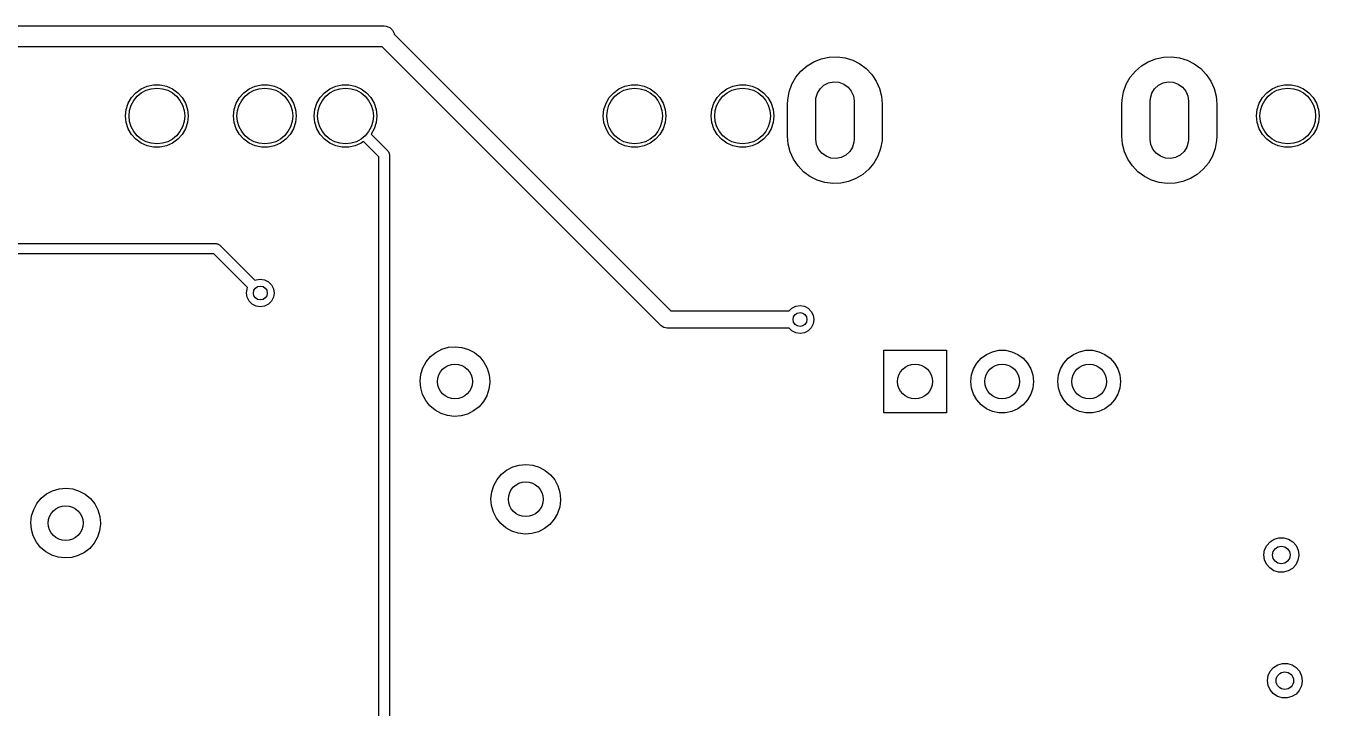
# Model space of a CAD drawing. Extents: x 74 to 207, y -143 to -33.
# Drawn here: x 139.57 to 176.7, y -52.55 to -32.97 of the extents above; entities that cross this region are included whole.
import ezdxf

# ---------------------------------------------------------------- set-up
doc = ezdxf.new("R2010")
doc.units = 0
doc.layers.add('BLACK', color=7, linetype='CONTINUOUS')

msp = doc.modelspace()

# ---------------------------------------------------------------- linework, layer by layer
at = {"layer": 'BLACK', "linetype": 'CONTINUOUS'}
for p, q in [((123.985, -32.974), (149.86, -32.974)), ((149.86, -32.974), (149.918, -32.9797)), ((149.918, -32.9797), (150.02, -33.0204)), ((150.02, -33.0204), (150.101, -33.0951)), ((150.101, -33.0951), (150.149, -33.1938)), ((150.149, -33.1938), (150.151, -33.211)), ((150.151, -33.211), (158.092, -41.152)), ((149.806, -33.574), (124.109, -33.574)), ((157.811, -41.5788), (149.806, -33.574)), ((161.825, -34.2719), (161.999, -34.1211)), ((161.999, -34.1211), (162.195, -34.0018)), ((162.195, -34.0018), (162.409, -33.9174)), ((162.409, -33.9174), (162.634, -33.8701)), ((162.634, -33.8701), (162.864, -33.8615)), ((162.864, -33.8615), (163.092, -33.8917)), ((163.092, -33.8917), (163.312, -33.9599)), ((163.312, -33.9599), (163.517, -34.0641)), ((163.517, -34.0641), (163.701, -34.2014)), ((171.425, -34.2719), (171.599, -34.1211)), ((171.599, -34.1211), (171.795, -34.0018)), ((171.795, -34.0018), (172.009, -33.9174)), ((172.009, -33.9174), (172.234, -33.8701)), ((172.234, -33.8701), (172.464, -33.8615)), ((172.464, -33.8615), (172.692, -33.8917)), ((172.692, -33.8917), (172.912, -33.9599)), ((172.912, -33.9599), (173.117, -34.0641)), ((173.117, -34.0641), (173.301, -34.2014)), ((161.565, -34.6495), (161.679, -34.4497)), ((161.679, -34.4497), (161.825, -34.2719)), ((163.701, -34.2014), (163.86, -34.3678)), ((163.86, -34.3678), (163.988, -34.5586)), ((171.165, -34.6495), (171.279, -34.4497)), ((171.279, -34.4497), (171.425, -34.2719)), ((173.301, -34.2014), (173.46, -34.3678)), ((173.46, -34.3678), (173.588, -34.5586)), ((142.606, -35.031), (142.732, -34.8912)), ((142.732, -34.8912), (142.884, -34.7806)), ((142.884, -34.7806), (143.056, -34.704)), ((143.056, -34.704), (143.24, -34.6649)), ((143.24, -34.6649), (143.428, -34.6649)), ((143.428, -34.6649), (143.612, -34.704)), ((143.612, -34.704), (143.784, -34.7806)), ((143.784, -34.7806), (143.936, -34.8912)), ((143.936, -34.8912), (144.062, -35.031)), ((145.706, -35.031), (145.832, -34.8912)), ((145.832, -34.8912), (145.984, -34.7806)), ((145.984, -34.7806), (146.156, -34.704)), ((146.156, -34.704), (146.34, -34.6649)), ((146.34, -34.6649), (146.528, -34.6649)), ((146.528, -34.6649), (146.712, -34.704)), ((146.712, -34.704), (146.884, -34.7806)), ((146.884, -34.7806), (147.036, -34.8912)), ((147.036, -34.8912), (147.162, -35.031)), ((148.022, -35.031), (148.148, -34.8912)), ((148.148, -34.8912), (148.3, -34.7806)), ((148.3, -34.7806), (148.472, -34.704)), ((148.472, -34.704), (148.656, -34.6649)), ((148.656, -34.6649), (148.844, -34.6649)), ((148.844, -34.6649), (149.028, -34.704)), ((149.028, -34.704), (149.2, -34.7806)), ((149.2, -34.7806), (149.352, -34.8912)), ((149.352, -34.8912), (149.478, -35.031)), ((156.322, -35.031), (156.448, -34.8912)), ((156.448, -34.8912), (156.6, -34.7806)), ((156.6, -34.7806), (156.772, -34.704)), ((156.772, -34.704), (156.956, -34.6649)), ((156.956, -34.6649), (157.144, -34.6649)), ((157.144, -34.6649), (157.328, -34.704)), ((157.328, -34.704), (157.5, -34.7806)), ((157.5, -34.7806), (157.652, -34.8912)), ((157.652, -34.8912), (157.778, -35.031)), ((159.422, -35.031), (159.548, -34.8912)), ((159.548, -34.8912), (159.7, -34.7806)), ((159.7, -34.7806), (159.872, -34.704)), ((159.872, -34.704), (160.056, -34.6649)), ((160.056, -34.6649), (160.244, -34.6649)), ((160.244, -34.6649), (160.428, -34.704)), ((160.428, -34.704), (160.6, -34.7806)), ((160.6, -34.7806), (160.752, -34.8912)), ((160.752, -34.8912), (160.878, -35.031)), ((161.446, -35.092), (161.487, -34.8657)), ((161.487, -34.8657), (161.565, -34.6495)), ((162.298, -34.9063), (162.376, -34.7794)), ((162.376, -34.7794), (162.486, -34.6784)), ((162.486, -34.6784), (162.619, -34.6106)), ((162.619, -34.6106), (162.765, -34.5811)), ((162.765, -34.5811), (162.914, -34.592)), ((162.914, -34.592), (163.055, -34.6426)), ((163.055, -34.6426), (163.177, -34.7291)), ((163.177, -34.7291), (163.27, -34.8451)), ((163.27, -34.8451), (163.33, -34.9821)), ((163.988, -34.5586), (164.083, -34.7683)), ((164.083, -34.7683), (164.141, -34.9909)), ((171.046, -35.092), (171.087, -34.8657)), ((171.087, -34.8657), (171.165, -34.6495)), ((171.898, -34.9063), (171.976, -34.7794)), ((171.976, -34.7794), (172.086, -34.6784)), ((172.086, -34.6784), (172.219, -34.6106)), ((172.219, -34.6106), (172.365, -34.5811)), ((172.365, -34.5811), (172.514, -34.592)), ((172.514, -34.592), (172.655, -34.6426)), ((172.655, -34.6426), (172.777, -34.7291)), ((172.777, -34.7291), (172.87, -34.8451)), ((172.87, -34.8451), (172.93, -34.9821)), ((173.588, -34.5586), (173.683, -34.7683)), ((173.683, -34.7683), (173.741, -34.9909)), ((175.073, -35.031), (175.199, -34.8912)), ((175.199, -34.8912), (175.351, -34.7806)), ((175.351, -34.7806), (175.523, -34.704)), ((175.523, -34.704), (175.707, -34.6649)), ((175.707, -34.6649), (175.895, -34.6649)), ((175.895, -34.6649), (176.079, -34.704)), ((176.079, -34.704), (176.251, -34.7806)), ((176.251, -34.7806), (176.403, -34.8912)), ((176.403, -34.8912), (176.529, -35.031)), ((142.454, -35.3729), (142.512, -35.1939)), ((142.512, -35.1939), (142.606, -35.031)), ((144.062, -35.031), (144.156, -35.1939)), ((144.156, -35.1939), (144.214, -35.3729)), ((145.554, -35.3729), (145.612, -35.1939)), ((145.612, -35.1939), (145.706, -35.031)), ((147.162, -35.031), (147.256, -35.1939)), ((147.256, -35.1939), (147.314, -35.3729)), ((147.87, -35.3729), (147.928, -35.1939)), ((147.928, -35.1939), (148.022, -35.031)), ((149.478, -35.031), (149.572, -35.1939)), ((149.572, -35.1939), (149.63, -35.3729)), ((156.17, -35.3729), (156.228, -35.1939)), ((156.228, -35.1939), (156.322, -35.031)), ((157.778, -35.031), (157.872, -35.1939)), ((157.872, -35.1939), (157.93, -35.3729)), ((159.27, -35.3729), (159.328, -35.1939)), ((159.328, -35.1939), (159.422, -35.031)), ((160.878, -35.031), (160.972, -35.1939)), ((160.972, -35.1939), (161.03, -35.3729)), ((161.44, -35.22), (161.446, -35.092)), ((161.44, -36.14), (161.44, -35.22)), ((162.25, -35.13), (162.256, -35.0497)), ((162.25, -36.23), (162.25, -35.13)), ((162.256, -35.0497), (162.298, -34.9063)), ((163.33, -34.9821), (163.35, -35.13)), ((163.35, -35.13), (163.35, -36.23)), ((164.141, -34.9909), (164.16, -35.22)), ((164.16, -35.22), (164.16, -36.14)), ((171.04, -35.22), (171.046, -35.092)), ((171.04, -36.14), (171.04, -35.22)), ((171.85, -35.13), (171.856, -35.0497)), ((171.85, -36.23), (171.85, -35.13)), ((171.856, -35.0497), (171.898, -34.9063)), ((172.93, -34.9821), (172.95, -35.13)), ((172.95, -35.13), (172.95, -36.23)), ((173.741, -34.9909), (173.76, -35.22)), ((173.76, -35.22), (173.76, -36.14)), ((174.921, -35.3729), (174.979, -35.1939)), ((174.979, -35.1939), (175.073, -35.031)), ((176.529, -35.031), (176.623, -35.1939)), ((176.623, -35.1939), (176.681, -35.3729)), ((142.434, -35.56), (142.454, -35.3729)), ((142.454, -35.7471), (142.434, -35.56)), ((144.214, -35.3729), (144.234, -35.56)), ((144.234, -35.56), (144.214, -35.7471)), ((145.534, -35.56), (145.554, -35.3729)), ((145.554, -35.7471), (145.534, -35.56)), ((147.314, -35.3729), (147.334, -35.56)), ((147.334, -35.56), (147.314, -35.7471)), ((147.85, -35.56), (147.87, -35.3729)), ((147.87, -35.7471), (147.85, -35.56)), ((149.63, -35.3729), (149.65, -35.56)), ((149.65, -35.56), (149.63, -35.7471)), ((156.15, -35.56), (156.17, -35.3729)), ((156.17, -35.7471), (156.15, -35.56)), ((157.93, -35.3729), (157.95, -35.56)), ((157.95, -35.56), (157.93, -35.7471)), ((159.25, -35.56), (159.27, -35.3729)), ((159.27, -35.7471), (159.25, -35.56)), ((161.03, -35.3729), (161.05, -35.56)), ((161.05, -35.56), (161.03, -35.7471)), ((174.901, -35.56), (174.921, -35.3729)), ((174.921, -35.7471), (174.901, -35.56)), ((176.681, -35.3729), (176.701, -35.56)), ((176.701, -35.56), (176.681, -35.7471)), ((142.512, -35.9261), (142.454, -35.7471)), ((142.606, -36.089), (142.512, -35.9261)), ((144.156, -35.9261), (144.062, -36.089)), ((144.214, -35.7471), (144.156, -35.9261)), ((145.612, -35.9261), (145.554, -35.7471)), ((145.706, -36.089), (145.612, -35.9261)), ((147.256, -35.9261), (147.162, -36.089)), ((147.314, -35.7471), (147.256, -35.9261)), ((147.928, -35.9261), (147.87, -35.7471)), ((148.022, -36.089), (147.928, -35.9261)), ((149.572, -35.9261), (149.483, -36.0808)), ((149.63, -35.7471), (149.572, -35.9261)), ((156.228, -35.9261), (156.17, -35.7471)), ((156.322, -36.089), (156.228, -35.9261)), ((157.872, -35.9261), (157.778, -36.089)), ((157.93, -35.7471), (157.872, -35.9261)), ((159.328, -35.9261), (159.27, -35.7471)), ((159.422, -36.089), (159.328, -35.9261)), ((160.972, -35.9261), (160.878, -36.089)), ((161.03, -35.7471), (160.972, -35.9261)), ((174.979, -35.9261), (174.921, -35.7471)), ((175.073, -36.089), (174.979, -35.9261)), ((176.623, -35.9261), (176.529, -36.089)), ((176.681, -35.7471), (176.623, -35.9261)), ((142.732, -36.2288), (142.606, -36.089)), ((142.884, -36.3394), (142.732, -36.2288)), ((143.056, -36.416), (142.884, -36.3394)), ((143.784, -36.3394), (143.612, -36.416)), ((143.936, -36.2288), (143.784, -36.3394)), ((144.062, -36.089), (143.936, -36.2288)), ((145.832, -36.2288), (145.706, -36.089)), ((145.984, -36.3394), (145.832, -36.2288)), ((146.156, -36.416), (145.984, -36.3394)), ((146.884, -36.3394), (146.712, -36.416)), ((147.036, -36.2288), (146.884, -36.3394)), ((147.162, -36.089), (147.036, -36.2288)), ((148.148, -36.2288), (148.022, -36.089)), ((148.3, -36.3394), (148.148, -36.2288)), ((148.472, -36.416), (148.3, -36.3394)), ((149.2, -36.3394), (149.028, -36.416)), ((149.268, -36.2901), (149.2, -36.3394)), ((149.71, -36.7321), (149.268, -36.2901)), ((149.483, -36.0808), (149.966, -36.5639)), ((156.448, -36.2288), (156.322, -36.089)), ((156.6, -36.3394), (156.448, -36.2288)), ((156.772, -36.416), (156.6, -36.3394)), ((157.5, -36.3394), (157.328, -36.416)), ((157.652, -36.2288), (157.5, -36.3394)), ((157.778, -36.089), (157.652, -36.2288)), ((159.548, -36.2288), (159.422, -36.089)), ((159.7, -36.3394), (159.548, -36.2288)), ((159.872, -36.416), (159.7, -36.3394)), ((160.6, -36.3394), (160.428, -36.416)), ((160.752, -36.2288), (160.6, -36.3394)), ((160.878, -36.089), (160.752, -36.2288)), ((161.459, -36.3691), (161.44, -36.14)), ((161.517, -36.5917), (161.459, -36.3691)), ((162.27, -36.3779), (162.25, -36.23)), ((162.33, -36.5149), (162.27, -36.3779)), ((163.344, -36.3103), (163.302, -36.4537)), ((163.35, -36.23), (163.344, -36.3103)), ((164.154, -36.268), (164.113, -36.4943)), ((164.16, -36.14), (164.154, -36.268)), ((171.059, -36.3691), (171.04, -36.14)), ((171.117, -36.5917), (171.059, -36.3691)), ((171.87, -36.3779), (171.85, -36.23)), ((171.93, -36.5149), (171.87, -36.3779)), ((172.944, -36.3103), (172.902, -36.4537)), ((172.95, -36.23), (172.944, -36.3103)), ((173.754, -36.268), (173.713, -36.4943)), ((173.76, -36.14), (173.754, -36.268)), ((175.199, -36.2288), (175.073, -36.089)), ((175.351, -36.3394), (175.199, -36.2288)), ((175.523, -36.416), (175.351, -36.3394)), ((176.251, -36.3394), (176.079, -36.416)), ((176.403, -36.2288), (176.251, -36.3394)), ((176.529, -36.089), (176.403, -36.2288)), ((143.24, -36.4551), (143.056, -36.416)), ((143.428, -36.4551), (143.24, -36.4551)), ((143.612, -36.416), (143.428, -36.4551)), ((146.34, -36.4551), (146.156, -36.416)), ((146.528, -36.4551), (146.34, -36.4551)), ((146.712, -36.416), (146.528, -36.4551)), ((148.656, -36.4551), (148.472, -36.416)), ((148.844, -36.4551), (148.656, -36.4551)), ((149.028, -36.416), (148.844, -36.4551)), ((149.71, -56.896), (149.71, -36.7321)), ((149.966, -36.5639), (149.976, -36.581)), ((149.976, -36.581), (149.99, -36.595)), ((149.99, -36.595), (149.995, -36.6141)), ((149.995, -36.6141), (150.005, -36.6312)), ((150.005, -36.6312), (150.005, -36.6509)), ((150.005, -36.6509), (150.01, -36.67)), ((150.01, -36.67), (150.01, -56.8339)), ((156.956, -36.4551), (156.772, -36.416)), ((157.144, -36.4551), (156.956, -36.4551)), ((157.328, -36.416), (157.144, -36.4551)), ((160.056, -36.4551), (159.872, -36.416)), ((160.244, -36.4551), (160.056, -36.4551)), ((160.428, -36.416), (160.244, -36.4551)), ((161.612, -36.8014), (161.517, -36.5917)), ((162.423, -36.6309), (162.33, -36.5149)), ((162.545, -36.7174), (162.423, -36.6309)), ((162.686, -36.768), (162.545, -36.7174)), ((162.981, -36.7494), (162.835, -36.7789)), ((163.114, -36.6816), (162.981, -36.7494)), ((163.224, -36.5806), (163.114, -36.6816)), ((163.302, -36.4537), (163.224, -36.5806)), ((164.035, -36.7105), (163.921, -36.9103)), ((164.113, -36.4943), (164.035, -36.7105)), ((171.212, -36.8014), (171.117, -36.5917)), ((172.023, -36.6309), (171.93, -36.5149)), ((172.145, -36.7174), (172.023, -36.6309)), ((172.286, -36.768), (172.145, -36.7174)), ((172.581, -36.7494), (172.435, -36.7789)), ((172.714, -36.6816), (172.581, -36.7494)), ((172.824, -36.5806), (172.714, -36.6816)), ((172.902, -36.4537), (172.824, -36.5806)), ((173.635, -36.7105), (173.521, -36.9103)), ((173.713, -36.4943), (173.635, -36.7105)), ((175.707, -36.4551), (175.523, -36.416)), ((175.895, -36.4551), (175.707, -36.4551)), ((176.079, -36.416), (175.895, -36.4551)), ((161.74, -36.9922), (161.612, -36.8014)), ((161.899, -37.1586), (161.74, -36.9922)), ((162.835, -36.7789), (162.686, -36.768)), ((163.775, -37.0881), (163.601, -37.2389)), ((163.921, -36.9103), (163.775, -37.0881)), ((171.34, -36.9922), (171.212, -36.8014)), ((171.499, -37.1586), (171.34, -36.9922)), ((172.435, -36.7789), (172.286, -36.768)), ((173.375, -37.0881), (173.201, -37.2389)), ((173.521, -36.9103), (173.375, -37.0881)), ((162.083, -37.2959), (161.899, -37.1586)), ((162.288, -37.4001), (162.083, -37.2959)), ((162.508, -37.4683), (162.288, -37.4001)), ((162.736, -37.4985), (162.508, -37.4683)), ((162.966, -37.4899), (162.736, -37.4985)), ((163.191, -37.4426), (162.966, -37.4899)), ((163.405, -37.3582), (163.191, -37.4426)), ((163.601, -37.2389), (163.405, -37.3582)), ((171.683, -37.2959), (171.499, -37.1586)), ((171.888, -37.4001), (171.683, -37.2959)), ((172.108, -37.4683), (171.888, -37.4001)), ((172.336, -37.4985), (172.108, -37.4683)), ((172.566, -37.4899), (172.336, -37.4985)), ((172.791, -37.4426), (172.566, -37.4899)), ((173.005, -37.3582), (172.791, -37.4426)), ((173.201, -37.2389), (173.005, -37.3582)), ((106.426, -39.22), (145.034, -39.22)), ((145.034, -39.22), (145.053, -39.2251)), ((145.053, -39.2251), (145.073, -39.2251)), ((145.073, -39.2251), (145.09, -39.235)), ((145.09, -39.235), (145.109, -39.2401)), ((145.109, -39.2401), (145.123, -39.2541)), ((145.123, -39.2541), (145.14, -39.2639)), ((145.14, -39.2639), (146.151, -40.2747)), ((144.972, -39.52), (106.488, -39.52)), ((145.939, -40.4868), (144.972, -39.52)), ((146.151, -40.2747), (146.18, -40.2596)), ((146.18, -40.2596), (146.304, -40.24)), ((146.304, -40.24), (146.428, -40.2596)), ((146.428, -40.2596), (146.539, -40.3164)), ((146.539, -40.3164), (146.628, -40.4049)), ((146.628, -40.4049), (146.684, -40.5164)), ((145.904, -40.64), (145.924, -40.5164)), ((145.924, -40.7636), (145.904, -40.64)), ((145.924, -40.5164), (145.939, -40.4868)), ((145.98, -40.8751), (145.924, -40.7636)), ((146.684, -40.7636), (146.628, -40.8751)), ((146.684, -40.5164), (146.704, -40.64)), ((146.704, -40.64), (146.684, -40.7636)), ((146.069, -40.9636), (145.98, -40.8751)), ((146.18, -41.0204), (146.069, -40.9636)), ((146.304, -41.04), (146.18, -41.0204)), ((146.428, -41.0204), (146.304, -41.04)), ((146.539, -40.9636), (146.428, -41.0204)), ((146.628, -40.8751), (146.539, -40.9636)), ((158.092, -41.152), (161.489, -41.152)), ((161.489, -41.152), (161.563, -41.0784)), ((161.563, -41.0784), (161.674, -41.0216)), ((161.674, -41.0216), (161.798, -41.002)), ((161.798, -41.002), (161.922, -41.0216)), ((161.922, -41.0216), (162.033, -41.0784)), ((162.033, -41.0784), (162.122, -41.1669)), ((162.122, -41.1669), (162.178, -41.2784)), ((157.892, -41.633), (157.811, -41.5788)), ((162.178, -41.5256), (162.122, -41.6371)), ((162.178, -41.2784), (162.198, -41.402)), ((162.198, -41.402), (162.178, -41.5256)), ((157.988, -41.652), (157.892, -41.633)), ((161.489, -41.652), (157.988, -41.652)), ((157.988, -41.652), (157.988, -41.652)), ((161.563, -41.7256), (161.489, -41.652)), ((161.674, -41.7824), (161.563, -41.7256)), ((161.798, -41.802), (161.674, -41.7824)), ((161.922, -41.7824), (161.798, -41.802)), ((162.033, -41.7256), (161.922, -41.7824)), ((162.122, -41.6371), (162.033, -41.7256)), ((151.344, -42.3432), (151.517, -42.2528)), ((151.517, -42.2528), (151.705, -42.1977)), ((151.705, -42.1977), (151.899, -42.18)), ((151.899, -42.18), (152.093, -42.2004)), ((152.093, -42.2004), (152.28, -42.2581)), ((152.28, -42.2581), (152.451, -42.351)), ((164.2, -44.08), (164.2, -42.28)), ((164.2, -42.28), (166, -42.28)), ((166, -42.28), (166, -44.08)), ((167.15, -42.4006), (167.322, -42.324)), ((167.322, -42.324), (167.506, -42.2849)), ((167.506, -42.2849), (167.694, -42.2849)), ((167.694, -42.2849), (167.878, -42.324)), ((167.878, -42.324), (168.05, -42.4006)), ((169.65, -42.4006), (169.822, -42.324)), ((169.822, -42.324), (170.006, -42.2849)), ((170.006, -42.2849), (170.194, -42.2849)), ((170.194, -42.2849), (170.378, -42.324)), ((170.378, -42.324), (170.55, -42.4006)), ((150.973, -42.7861), (151.067, -42.615)), ((151.067, -42.615), (151.192, -42.4655)), ((151.192, -42.4655), (151.344, -42.3432)), ((152.451, -42.351), (152.602, -42.4754)), ((152.602, -42.4754), (152.725, -42.6266)), ((152.725, -42.6266), (152.817, -42.7989)), ((166.778, -42.8139), (166.872, -42.651)), ((166.872, -42.651), (166.998, -42.5112)), ((166.998, -42.5112), (167.15, -42.4006)), ((168.05, -42.4006), (168.202, -42.5112)), ((168.202, -42.5112), (168.328, -42.651)), ((168.328, -42.651), (168.422, -42.8139)), ((169.278, -42.8139), (169.372, -42.651)), ((169.372, -42.651), (169.498, -42.5112)), ((169.498, -42.5112), (169.65, -42.4006)), ((170.55, -42.4006), (170.702, -42.5112)), ((170.702, -42.5112), (170.828, -42.651)), ((170.828, -42.651), (170.922, -42.8139)), ((150.892, -43.166), (150.914, -42.9721)), ((150.914, -42.9721), (150.973, -42.7861)), ((152.817, -42.7989), (152.873, -42.9858)), ((152.873, -42.9858), (152.892, -43.18)), ((166.7, -43.18), (166.72, -42.9929)), ((166.72, -42.9929), (166.778, -42.8139)), ((168.422, -42.8139), (168.48, -42.9929)), ((168.48, -42.9929), (168.5, -43.18)), ((169.2, -43.18), (169.22, -42.9929)), ((169.22, -42.9929), (169.278, -42.8139)), ((170.922, -42.8139), (170.98, -42.9929)), ((170.98, -42.9929), (171, -43.18)), ((150.908, -43.3605), (150.892, -43.166)), ((150.962, -43.5481), (150.908, -43.3605)), ((152.867, -43.4015), (152.806, -43.5867)), ((152.892, -43.2079), (152.867, -43.4015)), ((152.892, -43.18), (152.892, -43.2079)), ((166.72, -43.3671), (166.7, -43.18)), ((166.778, -43.5461), (166.72, -43.3671)), ((168.48, -43.3671), (168.422, -43.5461)), ((168.5, -43.18), (168.48, -43.3671)), ((169.22, -43.3671), (169.2, -43.18)), ((169.278, -43.5461), (169.22, -43.3671)), ((170.98, -43.3671), (170.922, -43.5461)), ((171, -43.18), (170.98, -43.3671)), ((151.051, -43.7217), (150.962, -43.5481)), ((151.173, -43.8747), (151.051, -43.7217)), ((152.709, -43.7564), (152.582, -43.9042)), ((152.806, -43.5867), (152.709, -43.7564)), ((166.872, -43.709), (166.778, -43.5461)), ((166.998, -43.8488), (166.872, -43.709)), ((168.328, -43.709), (168.202, -43.8488)), ((168.422, -43.5461), (168.328, -43.709)), ((169.372, -43.709), (169.278, -43.5461)), ((169.498, -43.8488), (169.372, -43.709)), ((170.828, -43.709), (170.702, -43.8488)), ((170.922, -43.5461), (170.828, -43.709)), ((151.321, -44.0011), (151.173, -43.8747)), ((151.492, -44.0964), (151.321, -44.0011)), ((151.677, -44.1567), (151.492, -44.0964)), ((151.871, -44.1798), (151.677, -44.1567)), ((152.066, -44.1648), (151.871, -44.1798)), ((152.254, -44.1123), (152.066, -44.1648)), ((152.428, -44.0243), (152.254, -44.1123)), ((152.582, -43.9042), (152.428, -44.0243)), ((166, -44.08), (164.2, -44.08)), ((167.15, -43.9594), (166.998, -43.8488)), ((167.322, -44.036), (167.15, -43.9594)), ((167.506, -44.0751), (167.322, -44.036)), ((167.694, -44.0751), (167.506, -44.0751)), ((167.878, -44.036), (167.694, -44.0751)), ((168.05, -43.9594), (167.878, -44.036)), ((168.202, -43.8488), (168.05, -43.9594)), ((169.65, -43.9594), (169.498, -43.8488)), ((169.822, -44.036), (169.65, -43.9594)), ((170.006, -44.0751), (169.822, -44.036)), ((170.194, -44.0751), (170.006, -44.0751)), ((170.378, -44.036), (170.194, -44.0751)), ((170.55, -43.9594), (170.378, -44.036)), ((170.702, -43.8488), (170.55, -43.9594)), ((153.376, -45.7214), (153.549, -45.631)), ((153.549, -45.631), (153.737, -45.5759)), ((153.737, -45.5759), (153.931, -45.5582)), ((153.931, -45.5582), (154.125, -45.5786)), ((154.125, -45.5786), (154.312, -45.6363)), ((154.312, -45.6363), (154.483, -45.7292)), ((153.005, -46.1643), (153.099, -45.9932)), ((153.099, -45.9932), (153.224, -45.8437)), ((153.224, -45.8437), (153.376, -45.7214)), ((154.483, -45.7292), (154.634, -45.8536)), ((154.634, -45.8536), (154.757, -46.0048)), ((154.757, -46.0048), (154.849, -46.1771)), ((140.016, -46.5295), (140.168, -46.4072)), ((140.168, -46.4072), (140.341, -46.3168)), ((140.341, -46.3168), (140.529, -46.2617)), ((140.529, -46.2617), (140.723, -46.244)), ((140.723, -46.244), (140.917, -46.2644)), ((140.917, -46.2644), (141.104, -46.3221)), ((141.104, -46.3221), (141.275, -46.415)), ((152.924, -46.5442), (152.946, -46.3503)), ((152.946, -46.3503), (153.005, -46.1643)), ((154.849, -46.1771), (154.905, -46.364)), ((154.905, -46.364), (154.924, -46.5582)), ((139.797, -46.8501), (139.891, -46.679)), ((139.891, -46.679), (140.016, -46.5295)), ((141.275, -46.415), (141.426, -46.5394)), ((141.426, -46.5394), (141.549, -46.6906)), ((141.549, -46.6906), (141.641, -46.8629)), ((152.94, -46.7387), (152.924, -46.5442)), ((152.994, -46.9263), (152.94, -46.7387)), ((154.899, -46.7797), (154.838, -46.9649)), ((154.924, -46.5861), (154.899, -46.7797)), ((154.924, -46.5582), (154.924, -46.5861)), ((139.716, -47.23), (139.738, -47.0361)), ((139.738, -47.0361), (139.797, -46.8501)), ((141.641, -46.8629), (141.697, -47.0498)), ((141.697, -47.0498), (141.716, -47.244)), ((153.083, -47.0999), (152.994, -46.9263)), ((153.205, -47.2529), (153.083, -47.0999)), ((154.741, -47.1346), (154.614, -47.2824)), ((154.838, -46.9649), (154.741, -47.1346)), ((139.732, -47.4245), (139.716, -47.23)), ((139.786, -47.6121), (139.732, -47.4245)), ((141.691, -47.4655), (141.63, -47.6507)), ((141.716, -47.2719), (141.691, -47.4655)), ((141.716, -47.244), (141.716, -47.2719)), ((153.353, -47.3793), (153.205, -47.2529)), ((153.524, -47.4746), (153.353, -47.3793)), ((153.709, -47.5349), (153.524, -47.4746)), ((154.286, -47.4905), (154.098, -47.543)), ((154.46, -47.4025), (154.286, -47.4905)), ((154.614, -47.2824), (154.46, -47.4025)), ((139.875, -47.7857), (139.786, -47.6121)), ((139.997, -47.9387), (139.875, -47.7857)), ((141.533, -47.8204), (141.406, -47.9682)), ((141.63, -47.6507), (141.533, -47.8204)), ((153.903, -47.558), (153.709, -47.5349)), ((154.098, -47.543), (153.903, -47.558)), ((175.137, -48.0122), (175.198, -47.8839)), ((175.198, -47.8839), (175.292, -47.7776)), ((175.292, -47.7776), (175.411, -47.702)), ((175.411, -47.702), (175.548, -47.663)), ((175.548, -47.663), (175.69, -47.6639)), ((175.69, -47.6639), (175.825, -47.7045)), ((175.825, -47.7045), (175.944, -47.7816)), ((175.944, -47.7816), (176.037, -47.889)), ((176.037, -47.889), (176.096, -48.0181)), ((140.145, -48.0651), (139.997, -47.9387)), ((140.316, -48.1604), (140.145, -48.0651)), ((140.501, -48.2207), (140.316, -48.1604)), ((140.695, -48.2438), (140.501, -48.2207)), ((140.89, -48.2288), (140.695, -48.2438)), ((141.078, -48.1763), (140.89, -48.2288)), ((141.252, -48.0883), (141.078, -48.1763)), ((141.406, -47.9682), (141.252, -48.0883)), ((175.116, -48.1523), (175.137, -48.0122)), ((175.134, -48.2929), (175.116, -48.1523)), ((176.115, -48.1706), (176.092, -48.3104)), ((176.096, -48.0181), (176.116, -48.1584)), ((176.116, -48.1584), (176.115, -48.1706)), ((175.191, -48.4226), (175.134, -48.2929)), ((175.282, -48.5311), (175.191, -48.4226)), ((175.4, -48.6097), (175.282, -48.5311)), ((175.536, -48.652), (175.4, -48.6097)), ((175.814, -48.6173), (175.677, -48.6546)), ((175.935, -48.5431), (175.814, -48.6173)), ((176.03, -48.438), (175.935, -48.5431)), ((176.092, -48.3104), (176.03, -48.438)), ((175.677, -48.6546), (175.536, -48.652)), ((175.239, -51.619), (175.299, -51.4907)), ((175.299, -51.4907), (175.393, -51.3844)), ((175.393, -51.3844), (175.513, -51.3088)), ((175.513, -51.3088), (175.649, -51.2698)), ((175.649, -51.2698), (175.791, -51.2707)), ((175.791, -51.2707), (175.927, -51.3113)), ((175.927, -51.3113), (176.046, -51.3884)), ((176.046, -51.3884), (176.138, -51.4958)), ((176.138, -51.4958), (176.197, -51.6249)), ((175.217, -51.7591), (175.239, -51.619)), ((175.236, -51.8997), (175.217, -51.7591)), ((175.293, -52.0294), (175.236, -51.8997)), ((176.194, -51.9172), (176.132, -52.0448)), ((176.217, -51.7774), (176.194, -51.9172)), ((176.197, -51.6249), (176.217, -51.7652)), ((176.217, -51.7652), (176.217, -51.7774)), ((175.384, -52.1379), (175.293, -52.0294)), ((175.502, -52.2165), (175.384, -52.1379)), ((175.637, -52.2588), (175.502, -52.2165)), ((175.779, -52.2614), (175.637, -52.2588)), ((175.916, -52.2241), (175.779, -52.2614)), ((176.037, -52.1499), (175.916, -52.2241)), ((176.132, -52.0448), (176.037, -52.1499))]:
    msp.add_line(p, q, dxfattribs=at)
at = {"layer": 'BLACK'}
for centre, radius in [((143.334, -35.56), 0.8), ((146.434, -35.56), 0.8), ((148.75, -35.56), 0.8), ((157.05, -35.56), 0.8), ((160.15, -35.56), 0.8), ((175.801, -35.56), 0.8), ((146.304, -40.64), 0.2), ((161.798, -41.402), 0.2), ((151.892, -43.18), 0.5), ((165.1, -43.18), 0.5), ((167.6, -43.18), 0.5), ((170.1, -43.18), 0.5), ((153.924, -46.5582), 0.5), ((140.716, -47.244), 0.5), ((175.616, -48.1584), 0.25), ((175.717, -51.7652), 0.25)]:
    msp.add_circle(centre, radius, dxfattribs=at)

doc.saveas('drawing.dxf')
